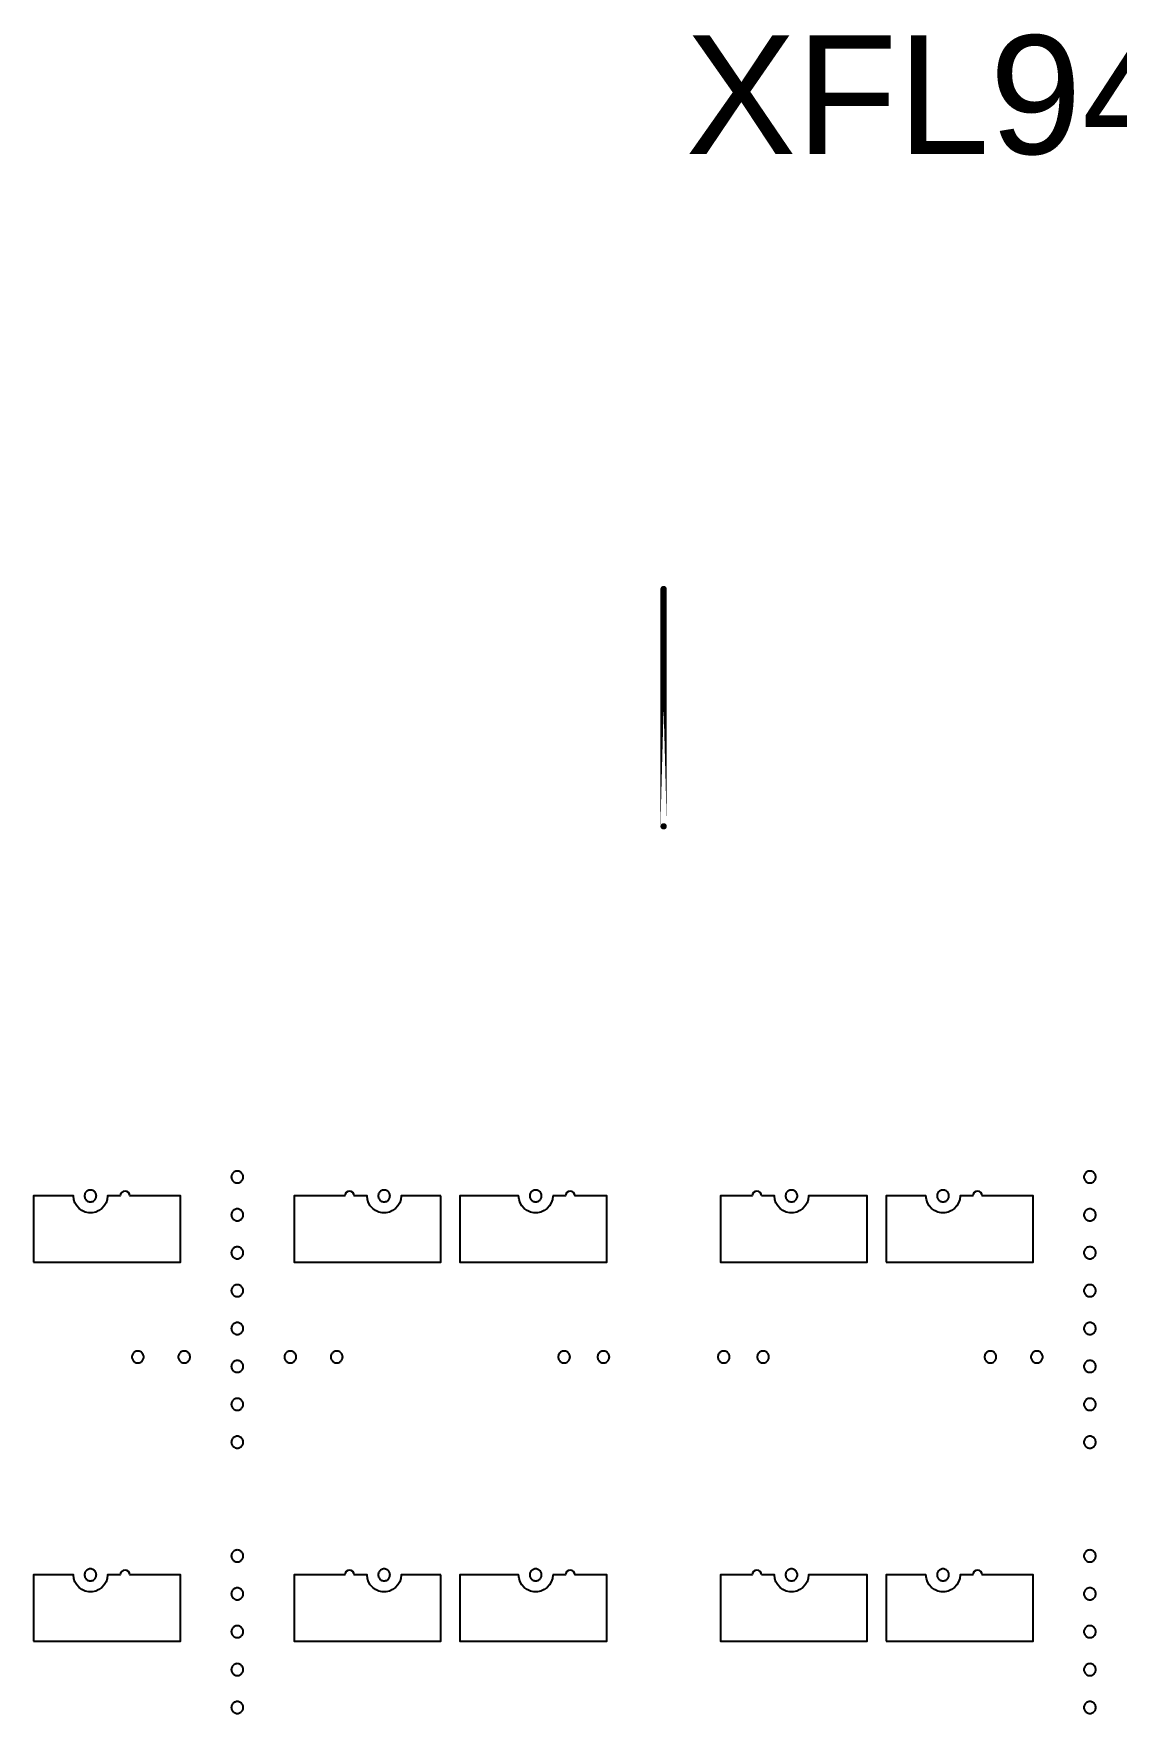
# Model space of a CAD drawing. Extents: x -100 to 100, y -100 to 100.
# Drawn here: x -18.74 to -5.05, y 49.98 to 71.22 of the extents above; entities that cross this region are included whole.
import ezdxf

# ---------------------------------------------------------------- set-up
doc = ezdxf.new("R2010")
doc.units = 0
doc.layers.get('0').update_dxf_attribs({"linetype": 'continuous'})
doc.layers.add('C3', color=7, linetype='continuous')
doc.styles.get("Standard").update_dxf_attribs({"font": 'ARIAL.TTF'})

# ---------------------------------------------------------------- blocks, each defined once
blk = doc.blocks.new('LDI_XFL94-0512-011_C3_B1')
at = {"layer": 'C3'}
for points in [[(-16.168, -53.338), (-16.177, -53.339), (-16.187, -53.341), (-16.196, -53.344), (-16.205, -53.348), (-16.213, -53.354), (-16.221, -53.36), (-16.227, -53.368), (-16.233, -53.376), (-16.237, -53.384), (-16.24, -53.394), (-16.242, -53.403), (-16.243, -53.413), (-16.242, -53.423), (-16.24, -53.433), (-16.237, -53.442), (-16.233, -53.451), (-16.227, -53.459), (-16.221, -53.466), (-16.213, -53.473), (-16.205, -53.478), (-16.196, -53.482), (-16.187, -53.486), (-16.177, -53.488), (-16.168, -53.488), (-16.158, -53.488), (-16.148, -53.486), (-16.139, -53.482), (-16.13, -53.478), (-16.122, -53.473), (-16.115, -53.466), (-16.108, -53.459), (-16.103, -53.451), (-16.098, -53.442), (-16.095, -53.433), (-16.093, -53.423), (-16.093, -53.413), (-16.093, -53.403), (-16.095, -53.394), (-16.098, -53.384), (-16.103, -53.376), (-16.108, -53.368), (-16.115, -53.36), (-16.122, -53.354), (-16.13, -53.348), (-16.139, -53.344), (-16.148, -53.341), (-16.158, -53.339), (-16.168, -53.338)], [(-5.389, -53.338), (-5.399, -53.339), (-5.409, -53.341), (-5.418, -53.344), (-5.427, -53.348), (-5.435, -53.354), (-5.442, -53.36), (-5.449, -53.368), (-5.454, -53.376), (-5.459, -53.384), (-5.462, -53.394), (-5.464, -53.403), (-5.464, -53.413), (-5.464, -53.423), (-5.462, -53.433), (-5.459, -53.442), (-5.454, -53.451), (-5.449, -53.459), (-5.442, -53.466), (-5.435, -53.473), (-5.427, -53.478), (-5.418, -53.482), (-5.409, -53.486), (-5.399, -53.488), (-5.389, -53.488), (-5.379, -53.488), (-5.37, -53.486), (-5.361, -53.482), (-5.352, -53.478), (-5.344, -53.473), (-5.336, -53.466), (-5.33, -53.459), (-5.324, -53.451), (-5.32, -53.442), (-5.317, -53.433), (-5.315, -53.423), (-5.314, -53.413), (-5.315, -53.403), (-5.317, -53.394), (-5.32, -53.384), (-5.324, -53.376), (-5.33, -53.368), (-5.336, -53.36), (-5.344, -53.354), (-5.352, -53.348), (-5.361, -53.344), (-5.37, -53.341), (-5.379, -53.339), (-5.389, -53.338)], [(-18.743, -54.491), (-16.886, -54.491), (-16.886, -53.653), (-17.527, -53.653), (-17.532, -53.63), (-17.544, -53.61), (-17.564, -53.597), (-17.587, -53.593), (-17.61, -53.597), (-17.629, -53.61), (-17.642, -53.63), (-17.647, -53.653), (-17.808, -53.653), (-17.813, -53.698), (-17.827, -53.74), (-17.85, -53.779), (-17.88, -53.813), (-17.916, -53.839), (-17.957, -53.858), (-18.001, -53.867), (-18.046, -53.867), (-18.091, -53.858), (-18.132, -53.839), (-18.168, -53.813), (-18.198, -53.779), (-18.221, -53.74), (-18.235, -53.698), (-18.24, -53.653), (-18.743, -53.653), (-18.743, -54.491)], [(-18.024, -53.578), (-18.034, -53.578), (-18.043, -53.58), (-18.053, -53.583), (-18.061, -53.588), (-18.07, -53.593), (-18.077, -53.6), (-18.083, -53.607), (-18.089, -53.615), (-18.093, -53.624), (-18.096, -53.633), (-18.098, -53.643), (-18.099, -53.653), (-18.098, -53.662), (-18.096, -53.672), (-18.093, -53.681), (-18.089, -53.69), (-18.083, -53.698), (-18.077, -53.706), (-18.07, -53.712), (-18.061, -53.718), (-18.053, -53.722), (-18.043, -53.725), (-18.034, -53.727), (-18.024, -53.728), (-18.014, -53.727), (-18.005, -53.725), (-17.995, -53.722), (-17.986, -53.718), (-17.978, -53.712), (-17.971, -53.706), (-17.964, -53.698), (-17.959, -53.69), (-17.955, -53.681), (-17.952, -53.672), (-17.95, -53.662), (-17.949, -53.653), (-17.95, -53.643), (-17.952, -53.633), (-17.955, -53.624), (-17.959, -53.615), (-17.964, -53.607), (-17.971, -53.6), (-17.978, -53.593), (-17.986, -53.588), (-17.995, -53.583), (-18.005, -53.58), (-18.014, -53.578), (-18.024, -53.578)], [(-13.593, -53.653), (-14.096, -53.653), (-14.101, -53.698), (-14.114, -53.74), (-14.137, -53.779), (-14.167, -53.813), (-14.204, -53.839), (-14.245, -53.858), (-14.289, -53.867), (-14.334, -53.867), (-14.378, -53.858), (-14.419, -53.839), (-14.456, -53.813), (-14.486, -53.779), (-14.508, -53.74), (-14.522, -53.698), (-14.527, -53.653), (-14.689, -53.653), (-14.693, -53.63), (-14.706, -53.61), (-14.726, -53.597), (-14.749, -53.593), (-14.771, -53.597), (-14.791, -53.61), (-14.804, -53.63), (-14.808, -53.653), (-15.449, -53.653), (-15.449, -54.491), (-13.593, -54.491), (-13.593, -53.653)], [(-14.311, -53.578), (-14.321, -53.578), (-14.331, -53.58), (-14.34, -53.583), (-14.349, -53.588), (-14.357, -53.593), (-14.364, -53.6), (-14.371, -53.607), (-14.376, -53.615), (-14.381, -53.624), (-14.384, -53.633), (-14.386, -53.643), (-14.386, -53.653), (-14.386, -53.662), (-14.384, -53.672), (-14.381, -53.681), (-14.376, -53.69), (-14.371, -53.698), (-14.364, -53.706), (-14.357, -53.712), (-14.349, -53.718), (-14.34, -53.722), (-14.331, -53.725), (-14.321, -53.727), (-14.311, -53.728), (-14.302, -53.727), (-14.292, -53.725), (-14.283, -53.722), (-14.274, -53.718), (-14.266, -53.712), (-14.258, -53.706), (-14.252, -53.698), (-14.246, -53.69), (-14.242, -53.681), (-14.239, -53.672), (-14.237, -53.662), (-14.236, -53.653), (-14.237, -53.643), (-14.239, -53.633), (-14.242, -53.624), (-14.246, -53.615), (-14.252, -53.607), (-14.258, -53.6), (-14.266, -53.593), (-14.274, -53.588), (-14.283, -53.583), (-14.292, -53.58), (-14.302, -53.578), (-14.311, -53.578)], [(-12.18, -53.653), (-12.184, -53.698), (-12.198, -53.74), (-12.221, -53.779), (-12.251, -53.813), (-12.287, -53.839), (-12.329, -53.858), (-12.373, -53.867), (-12.418, -53.867), (-12.462, -53.858), (-12.503, -53.839), (-12.539, -53.813), (-12.57, -53.779), (-12.592, -53.74), (-12.606, -53.698), (-12.611, -53.653), (-13.353, -53.653), (-13.353, -54.491), (-11.497, -54.491), (-11.497, -53.653), (-11.898, -53.653), (-11.903, -53.63), (-11.916, -53.61), (-11.935, -53.597), (-11.958, -53.593), (-11.981, -53.597), (-12, -53.61), (-12.013, -53.63), (-12.018, -53.653), (-12.18, -53.653)], [(-12.395, -53.578), (-12.405, -53.578), (-12.415, -53.58), (-12.424, -53.583), (-12.433, -53.588), (-12.441, -53.593), (-12.448, -53.6), (-12.455, -53.607), (-12.46, -53.615), (-12.465, -53.624), (-12.468, -53.633), (-12.47, -53.643), (-12.47, -53.653), (-12.47, -53.662), (-12.468, -53.672), (-12.465, -53.681), (-12.46, -53.69), (-12.455, -53.698), (-12.448, -53.706), (-12.441, -53.712), (-12.433, -53.718), (-12.424, -53.722), (-12.415, -53.725), (-12.405, -53.727), (-12.395, -53.728), (-12.385, -53.727), (-12.376, -53.725), (-12.367, -53.722), (-12.358, -53.718), (-12.35, -53.712), (-12.342, -53.706), (-12.336, -53.698), (-12.33, -53.69), (-12.326, -53.681), (-12.323, -53.672), (-12.321, -53.662), (-12.32, -53.653), (-12.321, -53.643), (-12.323, -53.633), (-12.326, -53.624), (-12.33, -53.615), (-12.336, -53.607), (-12.342, -53.6), (-12.35, -53.593), (-12.358, -53.588), (-12.367, -53.583), (-12.376, -53.58), (-12.385, -53.578), (-12.395, -53.578)], [(-9.539, -53.653), (-9.543, -53.63), (-9.556, -53.61), (-9.576, -53.597), (-9.599, -53.593), (-9.622, -53.597), (-9.641, -53.61), (-9.654, -53.63), (-9.659, -53.653), (-10.06, -53.653), (-10.06, -54.491), (-8.204, -54.491), (-8.204, -53.653), (-8.946, -53.653), (-8.951, -53.698), (-8.965, -53.74), (-8.987, -53.779), (-9.017, -53.813), (-9.054, -53.839), (-9.095, -53.858), (-9.139, -53.867), (-9.184, -53.867), (-9.228, -53.858), (-9.269, -53.839), (-9.306, -53.813), (-9.336, -53.779), (-9.359, -53.74), (-9.373, -53.698), (-9.377, -53.653), (-9.539, -53.653)], [(-9.162, -53.578), (-9.171, -53.578), (-9.181, -53.58), (-9.19, -53.583), (-9.199, -53.588), (-9.207, -53.593), (-9.215, -53.6), (-9.221, -53.607), (-9.227, -53.615), (-9.231, -53.624), (-9.234, -53.633), (-9.236, -53.643), (-9.237, -53.653), (-9.236, -53.662), (-9.234, -53.672), (-9.231, -53.681), (-9.227, -53.69), (-9.221, -53.698), (-9.215, -53.706), (-9.207, -53.712), (-9.199, -53.718), (-9.19, -53.722), (-9.181, -53.725), (-9.171, -53.727), (-9.162, -53.728), (-9.152, -53.727), (-9.142, -53.725), (-9.133, -53.722), (-9.124, -53.718), (-9.116, -53.712), (-9.109, -53.706), (-9.102, -53.698), (-9.097, -53.69), (-9.092, -53.681), (-9.089, -53.672), (-9.087, -53.662), (-9.087, -53.653), (-9.087, -53.643), (-9.089, -53.633), (-9.092, -53.624), (-9.097, -53.615), (-9.102, -53.607), (-9.109, -53.6), (-9.116, -53.593), (-9.124, -53.588), (-9.133, -53.583), (-9.142, -53.58), (-9.152, -53.578), (-9.162, -53.578)], [(-7.964, -54.491), (-6.108, -54.491), (-6.108, -53.653), (-6.749, -53.653), (-6.753, -53.63), (-6.766, -53.61), (-6.785, -53.597), (-6.808, -53.593), (-6.831, -53.597), (-6.851, -53.61), (-6.864, -53.63), (-6.868, -53.653), (-7.03, -53.653), (-7.035, -53.698), (-7.049, -53.74), (-7.071, -53.779), (-7.101, -53.813), (-7.138, -53.839), (-7.179, -53.858), (-7.223, -53.867), (-7.268, -53.867), (-7.312, -53.858), (-7.353, -53.839), (-7.39, -53.813), (-7.42, -53.779), (-7.442, -53.74), (-7.456, -53.698), (-7.461, -53.653), (-7.964, -53.653), (-7.964, -54.491)], [(-7.246, -53.578), (-7.255, -53.578), (-7.265, -53.58), (-7.274, -53.583), (-7.283, -53.588), (-7.291, -53.593), (-7.299, -53.6), (-7.305, -53.607), (-7.31, -53.615), (-7.315, -53.624), (-7.318, -53.633), (-7.32, -53.643), (-7.321, -53.653), (-7.32, -53.662), (-7.318, -53.672), (-7.315, -53.681), (-7.31, -53.69), (-7.305, -53.698), (-7.299, -53.706), (-7.291, -53.712), (-7.283, -53.718), (-7.274, -53.722), (-7.265, -53.725), (-7.255, -53.727), (-7.246, -53.728), (-7.236, -53.727), (-7.226, -53.725), (-7.217, -53.722), (-7.208, -53.718), (-7.2, -53.712), (-7.192, -53.706), (-7.186, -53.698), (-7.181, -53.69), (-7.176, -53.681), (-7.173, -53.672), (-7.171, -53.662), (-7.171, -53.653), (-7.171, -53.643), (-7.173, -53.633), (-7.176, -53.624), (-7.181, -53.615), (-7.186, -53.607), (-7.192, -53.6), (-7.2, -53.593), (-7.208, -53.588), (-7.217, -53.583), (-7.226, -53.58), (-7.236, -53.578), (-7.246, -53.578)], [(-16.168, -53.817), (-16.177, -53.818), (-16.187, -53.82), (-16.196, -53.823), (-16.205, -53.827), (-16.213, -53.833), (-16.221, -53.839), (-16.227, -53.847), (-16.233, -53.855), (-16.237, -53.864), (-16.24, -53.873), (-16.242, -53.882), (-16.243, -53.892), (-16.242, -53.902), (-16.24, -53.912), (-16.237, -53.921), (-16.233, -53.93), (-16.227, -53.938), (-16.221, -53.945), (-16.213, -53.952), (-16.205, -53.957), (-16.196, -53.962), (-16.187, -53.965), (-16.177, -53.967), (-16.168, -53.967), (-16.158, -53.967), (-16.148, -53.965), (-16.139, -53.962), (-16.13, -53.957), (-16.122, -53.952), (-16.115, -53.945), (-16.108, -53.938), (-16.103, -53.93), (-16.098, -53.921), (-16.095, -53.912), (-16.093, -53.902), (-16.093, -53.892), (-16.093, -53.882), (-16.095, -53.873), (-16.098, -53.864), (-16.103, -53.855), (-16.108, -53.847), (-16.115, -53.839), (-16.122, -53.833), (-16.13, -53.827), (-16.139, -53.823), (-16.148, -53.82), (-16.158, -53.818), (-16.168, -53.817)], [(-5.389, -53.817), (-5.399, -53.818), (-5.409, -53.82), (-5.418, -53.823), (-5.427, -53.827), (-5.435, -53.833), (-5.442, -53.839), (-5.449, -53.847), (-5.454, -53.855), (-5.459, -53.864), (-5.462, -53.873), (-5.464, -53.882), (-5.464, -53.892), (-5.464, -53.902), (-5.462, -53.912), (-5.459, -53.921), (-5.454, -53.93), (-5.449, -53.938), (-5.442, -53.945), (-5.435, -53.952), (-5.427, -53.957), (-5.418, -53.962), (-5.409, -53.965), (-5.399, -53.967), (-5.389, -53.967), (-5.379, -53.967), (-5.37, -53.965), (-5.361, -53.962), (-5.352, -53.957), (-5.344, -53.952), (-5.336, -53.945), (-5.33, -53.938), (-5.324, -53.93), (-5.32, -53.921), (-5.317, -53.912), (-5.315, -53.902), (-5.314, -53.892), (-5.315, -53.882), (-5.317, -53.873), (-5.32, -53.864), (-5.324, -53.855), (-5.33, -53.847), (-5.336, -53.839), (-5.344, -53.833), (-5.352, -53.827), (-5.361, -53.823), (-5.37, -53.82), (-5.379, -53.818), (-5.389, -53.817)], [(-16.168, -54.296), (-16.177, -54.297), (-16.187, -54.299), (-16.196, -54.302), (-16.205, -54.306), (-16.213, -54.312), (-16.221, -54.318), (-16.227, -54.326), (-16.233, -54.334), (-16.237, -54.343), (-16.24, -54.352), (-16.242, -54.361), (-16.243, -54.371), (-16.242, -54.381), (-16.24, -54.391), (-16.237, -54.4), (-16.233, -54.409), (-16.227, -54.417), (-16.221, -54.424), (-16.213, -54.431), (-16.205, -54.436), (-16.196, -54.441), (-16.187, -54.444), (-16.177, -54.446), (-16.168, -54.446), (-16.158, -54.446), (-16.148, -54.444), (-16.139, -54.441), (-16.13, -54.436), (-16.122, -54.431), (-16.115, -54.424), (-16.108, -54.417), (-16.103, -54.409), (-16.098, -54.4), (-16.095, -54.391), (-16.093, -54.381), (-16.093, -54.371), (-16.093, -54.361), (-16.095, -54.352), (-16.098, -54.343), (-16.103, -54.334), (-16.108, -54.326), (-16.115, -54.318), (-16.122, -54.312), (-16.13, -54.306), (-16.139, -54.302), (-16.148, -54.299), (-16.158, -54.297), (-16.168, -54.296)], [(-5.389, -54.296), (-5.399, -54.297), (-5.409, -54.299), (-5.418, -54.302), (-5.427, -54.306), (-5.435, -54.312), (-5.442, -54.318), (-5.449, -54.326), (-5.454, -54.334), (-5.459, -54.343), (-5.462, -54.352), (-5.464, -54.361), (-5.464, -54.371), (-5.464, -54.381), (-5.462, -54.391), (-5.459, -54.4), (-5.454, -54.409), (-5.449, -54.417), (-5.442, -54.424), (-5.435, -54.431), (-5.427, -54.436), (-5.418, -54.441), (-5.409, -54.444), (-5.399, -54.446), (-5.389, -54.446), (-5.379, -54.446), (-5.37, -54.444), (-5.361, -54.441), (-5.352, -54.436), (-5.344, -54.431), (-5.336, -54.424), (-5.33, -54.417), (-5.324, -54.409), (-5.32, -54.4), (-5.317, -54.391), (-5.315, -54.381), (-5.314, -54.371), (-5.315, -54.361), (-5.317, -54.352), (-5.32, -54.343), (-5.324, -54.334), (-5.33, -54.326), (-5.336, -54.318), (-5.344, -54.312), (-5.352, -54.306), (-5.361, -54.302), (-5.37, -54.299), (-5.379, -54.297), (-5.389, -54.296)], [(-16.168, -54.775), (-16.177, -54.776), (-16.187, -54.778), (-16.196, -54.781), (-16.205, -54.785), (-16.213, -54.791), (-16.221, -54.797), (-16.227, -54.805), (-16.233, -54.813), (-16.237, -54.822), (-16.24, -54.831), (-16.242, -54.841), (-16.243, -54.85), (-16.242, -54.86), (-16.24, -54.87), (-16.237, -54.879), (-16.233, -54.888), (-16.227, -54.896), (-16.221, -54.903), (-16.213, -54.91), (-16.205, -54.915), (-16.196, -54.92), (-16.187, -54.923), (-16.177, -54.925), (-16.168, -54.925), (-16.158, -54.925), (-16.148, -54.923), (-16.139, -54.92), (-16.13, -54.915), (-16.122, -54.91), (-16.115, -54.903), (-16.108, -54.896), (-16.103, -54.888), (-16.098, -54.879), (-16.095, -54.87), (-16.093, -54.86), (-16.093, -54.85), (-16.093, -54.841), (-16.095, -54.831), (-16.098, -54.822), (-16.103, -54.813), (-16.108, -54.805), (-16.115, -54.797), (-16.122, -54.791), (-16.13, -54.785), (-16.139, -54.781), (-16.148, -54.778), (-16.158, -54.776), (-16.168, -54.775)], [(-5.389, -54.775), (-5.399, -54.776), (-5.409, -54.778), (-5.418, -54.781), (-5.427, -54.785), (-5.435, -54.791), (-5.442, -54.797), (-5.449, -54.805), (-5.454, -54.813), (-5.459, -54.822), (-5.462, -54.831), (-5.464, -54.841), (-5.464, -54.85), (-5.464, -54.86), (-5.462, -54.87), (-5.459, -54.879), (-5.454, -54.888), (-5.449, -54.896), (-5.442, -54.903), (-5.435, -54.91), (-5.427, -54.915), (-5.418, -54.92), (-5.409, -54.923), (-5.399, -54.925), (-5.389, -54.925), (-5.379, -54.925), (-5.37, -54.923), (-5.361, -54.92), (-5.352, -54.915), (-5.344, -54.91), (-5.336, -54.903), (-5.33, -54.896), (-5.324, -54.888), (-5.32, -54.879), (-5.317, -54.87), (-5.315, -54.86), (-5.314, -54.85), (-5.315, -54.841), (-5.317, -54.831), (-5.32, -54.822), (-5.324, -54.813), (-5.33, -54.805), (-5.336, -54.797), (-5.344, -54.791), (-5.352, -54.785), (-5.361, -54.781), (-5.37, -54.778), (-5.379, -54.776), (-5.389, -54.775)], [(-16.168, -55.254), (-16.177, -55.255), (-16.187, -55.257), (-16.196, -55.26), (-16.205, -55.264), (-16.213, -55.27), (-16.221, -55.276), (-16.227, -55.284), (-16.233, -55.292), (-16.237, -55.301), (-16.24, -55.31), (-16.242, -55.32), (-16.243, -55.329), (-16.242, -55.339), (-16.24, -55.349), (-16.237, -55.358), (-16.233, -55.367), (-16.227, -55.375), (-16.221, -55.382), (-16.213, -55.389), (-16.205, -55.394), (-16.196, -55.399), (-16.187, -55.402), (-16.177, -55.404), (-16.168, -55.404), (-16.158, -55.404), (-16.148, -55.402), (-16.139, -55.399), (-16.13, -55.394), (-16.122, -55.389), (-16.115, -55.382), (-16.108, -55.375), (-16.103, -55.367), (-16.098, -55.358), (-16.095, -55.349), (-16.093, -55.339), (-16.093, -55.329), (-16.093, -55.32), (-16.095, -55.31), (-16.098, -55.301), (-16.103, -55.292), (-16.108, -55.284), (-16.115, -55.276), (-16.122, -55.27), (-16.13, -55.264), (-16.139, -55.26), (-16.148, -55.257), (-16.158, -55.255), (-16.168, -55.254)], [(-5.389, -55.254), (-5.399, -55.255), (-5.409, -55.257), (-5.418, -55.26), (-5.427, -55.264), (-5.435, -55.27), (-5.442, -55.276), (-5.449, -55.284), (-5.454, -55.292), (-5.459, -55.301), (-5.462, -55.31), (-5.464, -55.32), (-5.464, -55.329), (-5.464, -55.339), (-5.462, -55.349), (-5.459, -55.358), (-5.454, -55.367), (-5.449, -55.375), (-5.442, -55.382), (-5.435, -55.389), (-5.427, -55.394), (-5.418, -55.399), (-5.409, -55.402), (-5.399, -55.404), (-5.389, -55.404), (-5.379, -55.404), (-5.37, -55.402), (-5.361, -55.399), (-5.352, -55.394), (-5.344, -55.389), (-5.336, -55.382), (-5.33, -55.375), (-5.324, -55.367), (-5.32, -55.358), (-5.317, -55.349), (-5.315, -55.339), (-5.314, -55.329), (-5.315, -55.32), (-5.317, -55.31), (-5.32, -55.301), (-5.324, -55.292), (-5.33, -55.284), (-5.336, -55.276), (-5.344, -55.27), (-5.352, -55.264), (-5.361, -55.26), (-5.37, -55.257), (-5.379, -55.255), (-5.389, -55.254)], [(-17.425, -55.614), (-17.435, -55.614), (-17.445, -55.616), (-17.454, -55.619), (-17.463, -55.624), (-17.471, -55.629), (-17.478, -55.636), (-17.485, -55.643), (-17.49, -55.651), (-17.494, -55.66), (-17.498, -55.669), (-17.5, -55.679), (-17.5, -55.689), (-17.5, -55.698), (-17.498, -55.708), (-17.494, -55.717), (-17.49, -55.726), (-17.485, -55.734), (-17.478, -55.742), (-17.471, -55.748), (-17.463, -55.754), (-17.454, -55.758), (-17.445, -55.761), (-17.435, -55.763), (-17.425, -55.764), (-17.415, -55.763), (-17.406, -55.761), (-17.396, -55.758), (-17.388, -55.754), (-17.379, -55.748), (-17.372, -55.742), (-17.366, -55.734), (-17.36, -55.726), (-17.356, -55.717), (-17.353, -55.708), (-17.351, -55.698), (-17.35, -55.689), (-17.351, -55.679), (-17.353, -55.669), (-17.356, -55.66), (-17.36, -55.651), (-17.366, -55.643), (-17.372, -55.636), (-17.379, -55.629), (-17.388, -55.624), (-17.396, -55.619), (-17.406, -55.616), (-17.415, -55.614), (-17.425, -55.614)], [(-16.838, -55.614), (-16.848, -55.614), (-16.858, -55.616), (-16.867, -55.619), (-16.876, -55.624), (-16.884, -55.629), (-16.891, -55.636), (-16.898, -55.643), (-16.903, -55.651), (-16.908, -55.66), (-16.911, -55.669), (-16.913, -55.679), (-16.913, -55.689), (-16.913, -55.698), (-16.911, -55.708), (-16.908, -55.717), (-16.903, -55.726), (-16.898, -55.734), (-16.891, -55.742), (-16.884, -55.748), (-16.876, -55.754), (-16.867, -55.758), (-16.858, -55.761), (-16.848, -55.763), (-16.838, -55.764), (-16.829, -55.763), (-16.819, -55.761), (-16.81, -55.758), (-16.801, -55.754), (-16.793, -55.748), (-16.785, -55.742), (-16.779, -55.734), (-16.773, -55.726), (-16.769, -55.717), (-16.766, -55.708), (-16.764, -55.698), (-16.763, -55.689), (-16.764, -55.679), (-16.766, -55.669), (-16.769, -55.66), (-16.773, -55.651), (-16.779, -55.643), (-16.785, -55.636), (-16.793, -55.629), (-16.801, -55.624), (-16.81, -55.619), (-16.819, -55.616), (-16.829, -55.614), (-16.838, -55.614)], [(-15.497, -55.614), (-15.507, -55.614), (-15.516, -55.616), (-15.526, -55.619), (-15.535, -55.624), (-15.543, -55.629), (-15.55, -55.636), (-15.557, -55.643), (-15.562, -55.651), (-15.566, -55.66), (-15.569, -55.669), (-15.571, -55.679), (-15.572, -55.689), (-15.571, -55.698), (-15.569, -55.708), (-15.566, -55.717), (-15.562, -55.726), (-15.557, -55.734), (-15.55, -55.742), (-15.543, -55.748), (-15.535, -55.754), (-15.526, -55.758), (-15.516, -55.761), (-15.507, -55.763), (-15.497, -55.764), (-15.487, -55.763), (-15.478, -55.761), (-15.468, -55.758), (-15.46, -55.754), (-15.451, -55.748), (-15.444, -55.742), (-15.438, -55.734), (-15.432, -55.726), (-15.428, -55.717), (-15.425, -55.708), (-15.423, -55.698), (-15.422, -55.689), (-15.423, -55.679), (-15.425, -55.669), (-15.428, -55.66), (-15.432, -55.651), (-15.438, -55.643), (-15.444, -55.636), (-15.451, -55.629), (-15.46, -55.624), (-15.468, -55.619), (-15.478, -55.616), (-15.487, -55.614), (-15.497, -55.614)], [(-14.91, -55.614), (-14.92, -55.614), (-14.93, -55.616), (-14.939, -55.619), (-14.948, -55.624), (-14.956, -55.629), (-14.963, -55.636), (-14.97, -55.643), (-14.975, -55.651), (-14.979, -55.66), (-14.983, -55.669), (-14.985, -55.679), (-14.985, -55.689), (-14.985, -55.698), (-14.983, -55.708), (-14.979, -55.717), (-14.975, -55.726), (-14.97, -55.734), (-14.963, -55.742), (-14.956, -55.748), (-14.948, -55.754), (-14.939, -55.758), (-14.93, -55.761), (-14.92, -55.763), (-14.91, -55.764), (-14.9, -55.763), (-14.891, -55.761), (-14.881, -55.758), (-14.873, -55.754), (-14.865, -55.748), (-14.857, -55.742), (-14.851, -55.734), (-14.845, -55.726), (-14.841, -55.717), (-14.838, -55.708), (-14.836, -55.698), (-14.835, -55.689), (-14.836, -55.679), (-14.838, -55.669), (-14.841, -55.66), (-14.845, -55.651), (-14.851, -55.643), (-14.857, -55.636), (-14.865, -55.629), (-14.873, -55.624), (-14.881, -55.619), (-14.891, -55.616), (-14.9, -55.614), (-14.91, -55.614)], [(-12.036, -55.614), (-12.046, -55.614), (-12.055, -55.616), (-12.065, -55.619), (-12.073, -55.624), (-12.082, -55.629), (-12.089, -55.636), (-12.095, -55.643), (-12.101, -55.651), (-12.105, -55.66), (-12.108, -55.669), (-12.11, -55.679), (-12.111, -55.689), (-12.11, -55.698), (-12.108, -55.708), (-12.105, -55.717), (-12.101, -55.726), (-12.095, -55.734), (-12.089, -55.742), (-12.082, -55.748), (-12.073, -55.754), (-12.065, -55.758), (-12.055, -55.761), (-12.046, -55.763), (-12.036, -55.764), (-12.026, -55.763), (-12.017, -55.761), (-12.007, -55.758), (-11.998, -55.754), (-11.99, -55.748), (-11.983, -55.742), (-11.976, -55.734), (-11.971, -55.726), (-11.967, -55.717), (-11.963, -55.708), (-11.962, -55.698), (-11.961, -55.689), (-11.962, -55.679), (-11.963, -55.669), (-11.967, -55.66), (-11.971, -55.651), (-11.976, -55.643), (-11.983, -55.636), (-11.99, -55.629), (-11.998, -55.624), (-12.007, -55.619), (-12.017, -55.616), (-12.026, -55.614), (-12.036, -55.614)], [(-11.539, -55.614), (-11.549, -55.614), (-11.558, -55.616), (-11.568, -55.619), (-11.576, -55.624), (-11.585, -55.629), (-11.592, -55.636), (-11.598, -55.643), (-11.604, -55.651), (-11.608, -55.66), (-11.611, -55.669), (-11.613, -55.679), (-11.614, -55.689), (-11.613, -55.698), (-11.611, -55.708), (-11.608, -55.717), (-11.604, -55.726), (-11.598, -55.734), (-11.592, -55.742), (-11.585, -55.748), (-11.576, -55.754), (-11.568, -55.758), (-11.558, -55.761), (-11.549, -55.763), (-11.539, -55.764), (-11.529, -55.763), (-11.52, -55.761), (-11.51, -55.758), (-11.501, -55.754), (-11.493, -55.748), (-11.486, -55.742), (-11.479, -55.734), (-11.474, -55.726), (-11.47, -55.717), (-11.466, -55.708), (-11.465, -55.698), (-11.464, -55.689), (-11.465, -55.679), (-11.466, -55.669), (-11.47, -55.66), (-11.474, -55.651), (-11.479, -55.643), (-11.486, -55.636), (-11.493, -55.629), (-11.501, -55.624), (-11.51, -55.619), (-11.52, -55.616), (-11.529, -55.614), (-11.539, -55.614)], [(-10.018, -55.614), (-10.028, -55.614), (-10.037, -55.616), (-10.047, -55.619), (-10.055, -55.624), (-10.064, -55.629), (-10.071, -55.636), (-10.077, -55.643), (-10.083, -55.651), (-10.087, -55.66), (-10.09, -55.669), (-10.092, -55.679), (-10.093, -55.689), (-10.092, -55.698), (-10.09, -55.708), (-10.087, -55.717), (-10.083, -55.726), (-10.077, -55.734), (-10.071, -55.742), (-10.064, -55.748), (-10.055, -55.754), (-10.047, -55.758), (-10.037, -55.761), (-10.028, -55.763), (-10.018, -55.764), (-10.008, -55.763), (-9.999, -55.761), (-9.989, -55.758), (-9.98, -55.754), (-9.972, -55.748), (-9.965, -55.742), (-9.958, -55.734), (-9.953, -55.726), (-9.949, -55.717), (-9.946, -55.708), (-9.944, -55.698), (-9.943, -55.689), (-9.944, -55.679), (-9.946, -55.669), (-9.949, -55.66), (-9.953, -55.651), (-9.958, -55.643), (-9.965, -55.636), (-9.972, -55.629), (-9.98, -55.624), (-9.989, -55.619), (-9.999, -55.616), (-10.008, -55.614), (-10.018, -55.614)], [(-9.521, -55.614), (-9.531, -55.614), (-9.54, -55.616), (-9.55, -55.619), (-9.558, -55.624), (-9.567, -55.629), (-9.574, -55.636), (-9.58, -55.643), (-9.586, -55.651), (-9.59, -55.66), (-9.593, -55.669), (-9.595, -55.679), (-9.596, -55.689), (-9.595, -55.698), (-9.593, -55.708), (-9.59, -55.717), (-9.586, -55.726), (-9.58, -55.734), (-9.574, -55.742), (-9.567, -55.748), (-9.558, -55.754), (-9.55, -55.758), (-9.54, -55.761), (-9.531, -55.763), (-9.521, -55.764), (-9.511, -55.763), (-9.502, -55.761), (-9.492, -55.758), (-9.483, -55.754), (-9.475, -55.748), (-9.468, -55.742), (-9.461, -55.734), (-9.456, -55.726), (-9.452, -55.717), (-9.449, -55.708), (-9.447, -55.698), (-9.446, -55.689), (-9.447, -55.679), (-9.449, -55.669), (-9.452, -55.66), (-9.456, -55.651), (-9.461, -55.643), (-9.468, -55.636), (-9.475, -55.629), (-9.483, -55.624), (-9.492, -55.619), (-9.502, -55.616), (-9.511, -55.614), (-9.521, -55.614)], [(-6.647, -55.614), (-6.656, -55.614), (-6.666, -55.616), (-6.675, -55.619), (-6.684, -55.624), (-6.692, -55.629), (-6.7, -55.636), (-6.706, -55.643), (-6.712, -55.651), (-6.716, -55.66), (-6.719, -55.669), (-6.721, -55.679), (-6.722, -55.689), (-6.721, -55.698), (-6.719, -55.708), (-6.716, -55.717), (-6.712, -55.726), (-6.706, -55.734), (-6.7, -55.742), (-6.692, -55.748), (-6.684, -55.754), (-6.675, -55.758), (-6.666, -55.761), (-6.656, -55.763), (-6.647, -55.764), (-6.637, -55.763), (-6.627, -55.761), (-6.618, -55.758), (-6.609, -55.754), (-6.601, -55.748), (-6.594, -55.742), (-6.587, -55.734), (-6.582, -55.726), (-6.577, -55.717), (-6.574, -55.708), (-6.572, -55.698), (-6.572, -55.689), (-6.572, -55.679), (-6.574, -55.669), (-6.577, -55.66), (-6.582, -55.651), (-6.587, -55.643), (-6.594, -55.636), (-6.601, -55.629), (-6.609, -55.624), (-6.618, -55.619), (-6.627, -55.616), (-6.637, -55.614), (-6.647, -55.614)], [(-6.06, -55.614), (-6.07, -55.614), (-6.079, -55.616), (-6.089, -55.619), (-6.097, -55.624), (-6.106, -55.629), (-6.113, -55.636), (-6.119, -55.643), (-6.125, -55.651), (-6.129, -55.66), (-6.132, -55.669), (-6.134, -55.679), (-6.135, -55.689), (-6.134, -55.698), (-6.132, -55.708), (-6.129, -55.717), (-6.125, -55.726), (-6.119, -55.734), (-6.113, -55.742), (-6.106, -55.748), (-6.097, -55.754), (-6.089, -55.758), (-6.079, -55.761), (-6.07, -55.763), (-6.06, -55.764), (-6.05, -55.763), (-6.04, -55.761), (-6.031, -55.758), (-6.022, -55.754), (-6.014, -55.748), (-6.007, -55.742), (-6, -55.734), (-5.995, -55.726), (-5.991, -55.717), (-5.987, -55.708), (-5.986, -55.698), (-5.985, -55.689), (-5.986, -55.679), (-5.987, -55.669), (-5.991, -55.66), (-5.995, -55.651), (-6, -55.643), (-6.007, -55.636), (-6.014, -55.629), (-6.022, -55.624), (-6.031, -55.619), (-6.04, -55.616), (-6.05, -55.614), (-6.06, -55.614)], [(-16.168, -55.733), (-16.177, -55.734), (-16.187, -55.736), (-16.196, -55.739), (-16.205, -55.743), (-16.213, -55.749), (-16.221, -55.755), (-16.227, -55.763), (-16.233, -55.771), (-16.237, -55.78), (-16.24, -55.789), (-16.242, -55.799), (-16.243, -55.808), (-16.242, -55.818), (-16.24, -55.828), (-16.237, -55.837), (-16.233, -55.846), (-16.227, -55.854), (-16.221, -55.861), (-16.213, -55.868), (-16.205, -55.873), (-16.196, -55.878), (-16.187, -55.881), (-16.177, -55.883), (-16.168, -55.883), (-16.158, -55.883), (-16.148, -55.881), (-16.139, -55.878), (-16.13, -55.873), (-16.122, -55.868), (-16.115, -55.861), (-16.108, -55.854), (-16.103, -55.846), (-16.098, -55.837), (-16.095, -55.828), (-16.093, -55.818), (-16.093, -55.808), (-16.093, -55.799), (-16.095, -55.789), (-16.098, -55.78), (-16.103, -55.771), (-16.108, -55.763), (-16.115, -55.755), (-16.122, -55.749), (-16.13, -55.743), (-16.139, -55.739), (-16.148, -55.736), (-16.158, -55.734), (-16.168, -55.733)], [(-5.389, -55.733), (-5.399, -55.734), (-5.409, -55.736), (-5.418, -55.739), (-5.427, -55.743), (-5.435, -55.749), (-5.442, -55.755), (-5.449, -55.763), (-5.454, -55.771), (-5.459, -55.78), (-5.462, -55.789), (-5.464, -55.799), (-5.464, -55.808), (-5.464, -55.818), (-5.462, -55.828), (-5.459, -55.837), (-5.454, -55.846), (-5.449, -55.854), (-5.442, -55.861), (-5.435, -55.868), (-5.427, -55.873), (-5.418, -55.878), (-5.409, -55.881), (-5.399, -55.883), (-5.389, -55.883), (-5.379, -55.883), (-5.37, -55.881), (-5.361, -55.878), (-5.352, -55.873), (-5.344, -55.868), (-5.336, -55.861), (-5.33, -55.854), (-5.324, -55.846), (-5.32, -55.837), (-5.317, -55.828), (-5.315, -55.818), (-5.314, -55.808), (-5.315, -55.799), (-5.317, -55.789), (-5.32, -55.78), (-5.324, -55.771), (-5.33, -55.763), (-5.336, -55.755), (-5.344, -55.749), (-5.352, -55.743), (-5.361, -55.739), (-5.37, -55.736), (-5.379, -55.734), (-5.389, -55.733)], [(-16.168, -56.212), (-16.177, -56.213), (-16.187, -56.215), (-16.196, -56.218), (-16.205, -56.222), (-16.213, -56.228), (-16.221, -56.234), (-16.227, -56.242), (-16.233, -56.25), (-16.237, -56.259), (-16.24, -56.268), (-16.242, -56.278), (-16.243, -56.287), (-16.242, -56.297), (-16.24, -56.307), (-16.237, -56.316), (-16.233, -56.325), (-16.227, -56.333), (-16.221, -56.34), (-16.213, -56.347), (-16.205, -56.352), (-16.196, -56.357), (-16.187, -56.36), (-16.177, -56.362), (-16.168, -56.362), (-16.158, -56.362), (-16.148, -56.36), (-16.139, -56.357), (-16.13, -56.352), (-16.122, -56.347), (-16.115, -56.34), (-16.108, -56.333), (-16.103, -56.325), (-16.098, -56.316), (-16.095, -56.307), (-16.093, -56.297), (-16.093, -56.287), (-16.093, -56.278), (-16.095, -56.268), (-16.098, -56.259), (-16.103, -56.25), (-16.108, -56.242), (-16.115, -56.234), (-16.122, -56.228), (-16.13, -56.222), (-16.139, -56.218), (-16.148, -56.215), (-16.158, -56.213), (-16.168, -56.212)], [(-5.389, -56.212), (-5.399, -56.213), (-5.409, -56.215), (-5.418, -56.218), (-5.427, -56.222), (-5.435, -56.228), (-5.442, -56.234), (-5.449, -56.242), (-5.454, -56.25), (-5.459, -56.259), (-5.462, -56.268), (-5.464, -56.278), (-5.464, -56.287), (-5.464, -56.297), (-5.462, -56.307), (-5.459, -56.316), (-5.454, -56.325), (-5.449, -56.333), (-5.442, -56.34), (-5.435, -56.347), (-5.427, -56.352), (-5.418, -56.357), (-5.409, -56.36), (-5.399, -56.362), (-5.389, -56.362), (-5.379, -56.362), (-5.37, -56.36), (-5.361, -56.357), (-5.352, -56.352), (-5.344, -56.347), (-5.336, -56.34), (-5.33, -56.333), (-5.324, -56.325), (-5.32, -56.316), (-5.317, -56.307), (-5.315, -56.297), (-5.314, -56.287), (-5.315, -56.278), (-5.317, -56.268), (-5.32, -56.259), (-5.324, -56.25), (-5.33, -56.242), (-5.336, -56.234), (-5.344, -56.228), (-5.352, -56.222), (-5.361, -56.218), (-5.37, -56.215), (-5.379, -56.213), (-5.389, -56.212)], [(-16.168, -56.691), (-16.177, -56.692), (-16.187, -56.694), (-16.196, -56.697), (-16.205, -56.702), (-16.213, -56.707), (-16.221, -56.713), (-16.227, -56.721), (-16.233, -56.729), (-16.237, -56.738), (-16.24, -56.747), (-16.242, -56.757), (-16.243, -56.766), (-16.242, -56.776), (-16.24, -56.786), (-16.237, -56.795), (-16.233, -56.804), (-16.227, -56.812), (-16.221, -56.82), (-16.213, -56.826), (-16.205, -56.831), (-16.196, -56.836), (-16.187, -56.839), (-16.177, -56.841), (-16.168, -56.841), (-16.158, -56.841), (-16.148, -56.839), (-16.139, -56.836), (-16.13, -56.831), (-16.122, -56.826), (-16.115, -56.82), (-16.108, -56.812), (-16.103, -56.804), (-16.098, -56.795), (-16.095, -56.786), (-16.093, -56.776), (-16.093, -56.766), (-16.093, -56.757), (-16.095, -56.747), (-16.098, -56.738), (-16.103, -56.729), (-16.108, -56.721), (-16.115, -56.713), (-16.122, -56.707), (-16.13, -56.702), (-16.139, -56.697), (-16.148, -56.694), (-16.158, -56.692), (-16.168, -56.691)], [(-5.389, -56.691), (-5.399, -56.692), (-5.409, -56.694), (-5.418, -56.697), (-5.427, -56.702), (-5.435, -56.707), (-5.442, -56.713), (-5.449, -56.721), (-5.454, -56.729), (-5.459, -56.738), (-5.462, -56.747), (-5.464, -56.757), (-5.464, -56.766), (-5.464, -56.776), (-5.462, -56.786), (-5.459, -56.795), (-5.454, -56.804), (-5.449, -56.812), (-5.442, -56.82), (-5.435, -56.826), (-5.427, -56.831), (-5.418, -56.836), (-5.409, -56.839), (-5.399, -56.841), (-5.389, -56.841), (-5.379, -56.841), (-5.37, -56.839), (-5.361, -56.836), (-5.352, -56.831), (-5.344, -56.826), (-5.336, -56.82), (-5.33, -56.812), (-5.324, -56.804), (-5.32, -56.795), (-5.317, -56.786), (-5.315, -56.776), (-5.314, -56.766), (-5.315, -56.757), (-5.317, -56.747), (-5.32, -56.738), (-5.324, -56.729), (-5.33, -56.721), (-5.336, -56.713), (-5.344, -56.707), (-5.352, -56.702), (-5.361, -56.697), (-5.37, -56.694), (-5.379, -56.692), (-5.389, -56.691)]]:
    blk.add_lwpolyline(points, close=True, dxfattribs=at)
blk = doc.blocks.new('cutlineendpoint')
at = {"const_width": 0.04}
blk.add_lwpolyline([(-0.02, 0, 1), (0.02, 0, 1)], format="xyb", close=True, dxfattribs=at)

msp = doc.modelspace()

# ---------------------------------------------------------------- linework, layer by layer
at = {"layer": 'C3', "const_width": 0.08}
msp.add_lwpolyline([(-10.778, 61.2), (-10.778, 64.2)], close=True, dxfattribs=at)

# ---------------------------------------------------------------- block references
at = {"layer": 'C3'}
for name, p in [('cutlineendpoint', (-10.778, 64.2)), ('cutlineendpoint', (-10.778, 61.2)), ('LDI_XFL94-0512-011_C3_B1', (0, 110.18)), ('LDI_XFL94-0512-011_C3_B1', (0, 105.389))]:
    msp.add_blockref(name, p, dxfattribs=at)

# ---------------------------------------------------------------- texts
msp.add_text('XFL94-0512-011-C3', height=1.5, dxfattribs=at).set_placement((-10.5, 69.7))

doc.saveas('drawing.dxf')
